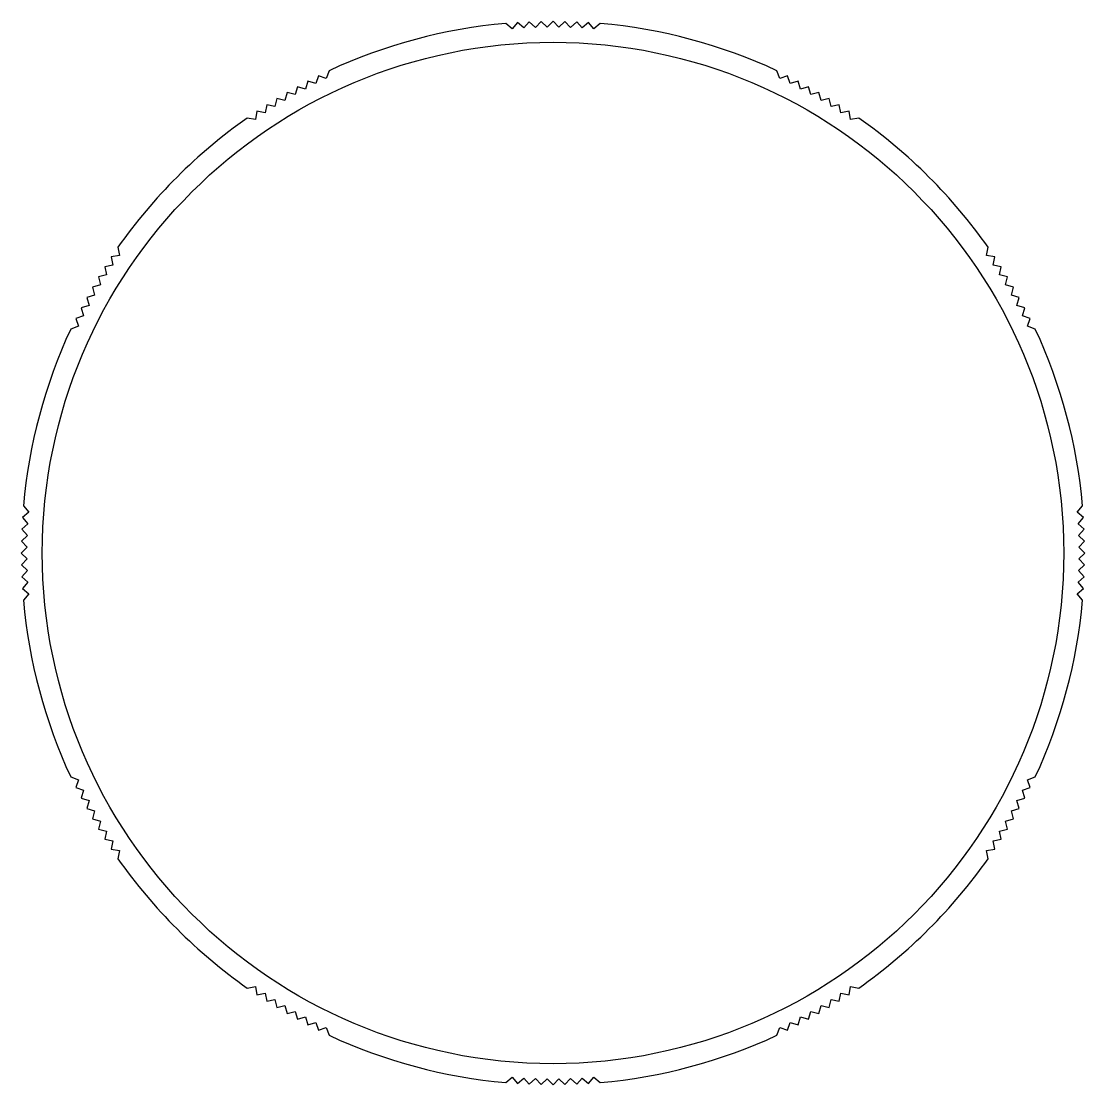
# Model space of a CAD drawing. Extents: x 107.2 to 198.1, y 151.2 to 242.1.
import ezdxf

# ---------------------------------------------------------------- set-up
doc = ezdxf.new("R2010")
doc.units = 0
doc.layers.add('ANA', color=220, linetype='CONTINUOUS')

msp = doc.modelspace()

# ---------------------------------------------------------------- linework, layer by layer
at = {"layer": 'ANA', "color": 7}
msp.add_lwpolyline([(112.841, 174.776), (113.52, 174.577), (113.337, 173.893), (114.021, 173.71), (113.853, 173.022), (114.541, 172.854), (114.389, 172.162), (115.08, 172.01), (114.943, 171.315), (115.638, 171.178), (115.516, 170.48, 0.086553), (126.56, 159.436), (127.258, 159.558), (127.395, 158.863), (128.09, 159), (128.242, 158.309), (128.934, 158.461), (129.102, 157.773), (129.79, 157.941), (129.973, 157.257), (130.657, 157.441), (130.856, 156.761), (131.535, 156.959), (131.749, 156.284), (132.424, 156.498), (132.653, 155.827), (133.323, 156.056), (133.566, 155.391, 0.086553), (148.653, 151.349), (149.196, 151.803), (149.662, 151.27), (150.195, 151.736), (150.673, 151.213), (151.196, 151.691), (151.685, 151.179), (152.197, 151.669), (152.698, 151.168), (153.199, 151.669), (153.711, 151.179), (154.2, 151.691), (154.723, 151.213), (155.201, 151.736), (155.734, 151.27), (156.2, 151.803), (156.743, 151.349, 0.086553), (171.829, 155.391), (172.073, 156.056), (172.743, 155.827), (172.972, 156.498), (173.647, 156.284), (173.861, 156.959), (174.54, 156.761), (174.739, 157.441), (175.423, 157.257), (175.606, 157.941), (176.294, 157.773), (176.462, 158.461), (177.154, 158.309), (177.306, 159), (178.001, 158.863), (178.138, 159.558), (178.836, 159.436, 0.086553), (189.88, 170.48), (189.758, 171.178), (190.453, 171.315), (190.316, 172.01), (191.007, 172.162), (190.855, 172.854), (191.543, 173.022), (191.375, 173.71), (192.059, 173.893), (191.876, 174.577), (192.555, 174.776), (192.357, 175.456), (193.032, 175.669), (192.819, 176.344), (193.489, 176.573), (193.26, 177.243), (193.925, 177.487, 0.086553), (197.968, 192.573), (197.513, 193.116), (198.046, 193.582), (197.58, 194.116), (198.103, 194.593), (197.625, 195.116), (198.137, 195.606), (197.647, 196.117), (198.148, 196.618), (197.647, 197.119), (198.137, 197.631), (197.625, 198.12), (198.103, 198.643), (197.58, 199.121), (198.046, 199.654), (197.513, 200.12), (197.968, 200.663, 0.086553), (193.925, 215.75), (193.26, 215.993), (193.489, 216.663), (192.819, 216.892), (193.032, 217.567), (192.357, 217.781), (192.555, 218.461), (191.876, 218.659), (192.059, 219.343), (191.375, 219.526), (191.543, 220.214), (190.855, 220.382), (191.007, 221.074), (190.316, 221.227), (190.453, 221.921), (189.758, 222.059), (189.88, 222.756, 0.086553), (178.836, 233.8), (178.138, 233.678), (178.001, 234.373), (177.306, 234.236), (177.154, 234.928), (176.462, 234.775), (176.294, 235.463), (175.606, 235.295), (175.423, 235.979), (174.739, 235.796), (174.54, 236.476), (173.861, 236.277), (173.647, 236.952), (172.972, 236.739), (172.743, 237.409), (172.073, 237.18), (171.829, 237.845, 0.086553), (156.743, 241.888), (156.2, 241.434), (155.734, 241.967), (155.201, 241.5), (154.723, 242.023), (154.2, 241.545), (153.711, 242.057), (153.199, 241.567), (152.698, 242.068), (152.197, 241.567), (151.685, 242.057), (151.196, 241.545), (150.673, 242.023), (150.195, 241.5), (149.662, 241.967), (149.196, 241.434), (148.653, 241.888, 0.086553), (133.566, 237.845), (133.323, 237.18), (132.653, 237.409), (132.424, 236.739), (131.749, 236.952), (131.535, 236.277), (130.856, 236.476), (130.657, 235.796), (129.973, 235.979), (129.79, 235.295), (129.102, 235.463), (128.934, 234.775), (128.242, 234.928), (128.09, 234.236), (127.395, 234.373), (127.258, 233.678), (126.56, 233.8, 0.086553), (115.516, 222.756), (115.638, 222.059), (114.943, 221.921), (115.08, 221.227), (114.389, 221.074), (114.541, 220.382), (113.853, 220.214), (114.021, 219.526), (113.337, 219.343), (113.52, 218.659), (112.841, 218.461), (113.039, 217.781), (112.364, 217.567), (112.577, 216.892), (111.907, 216.663), (112.136, 215.993), (111.471, 215.75, 0.086553), (107.428, 200.663), (107.883, 200.12), (107.349, 199.654), (107.816, 199.121), (107.293, 198.643), (107.771, 198.12), (107.259, 197.631), (107.749, 197.119), (107.248, 196.618), (107.749, 196.117), (107.259, 195.606), (107.771, 195.116), (107.293, 194.593), (107.816, 194.116), (107.349, 193.582), (107.883, 193.116), (107.428, 192.573, 0.086553), (111.471, 177.487), (112.136, 177.243), (111.907, 176.573), (112.577, 176.344), (112.364, 175.669), (113.039, 175.456)], format="xyb", close=True, dxfattribs=at)
msp.add_circle((152.698, 196.618), 43.65, dxfattribs=at)

doc.saveas('drawing.dxf')
